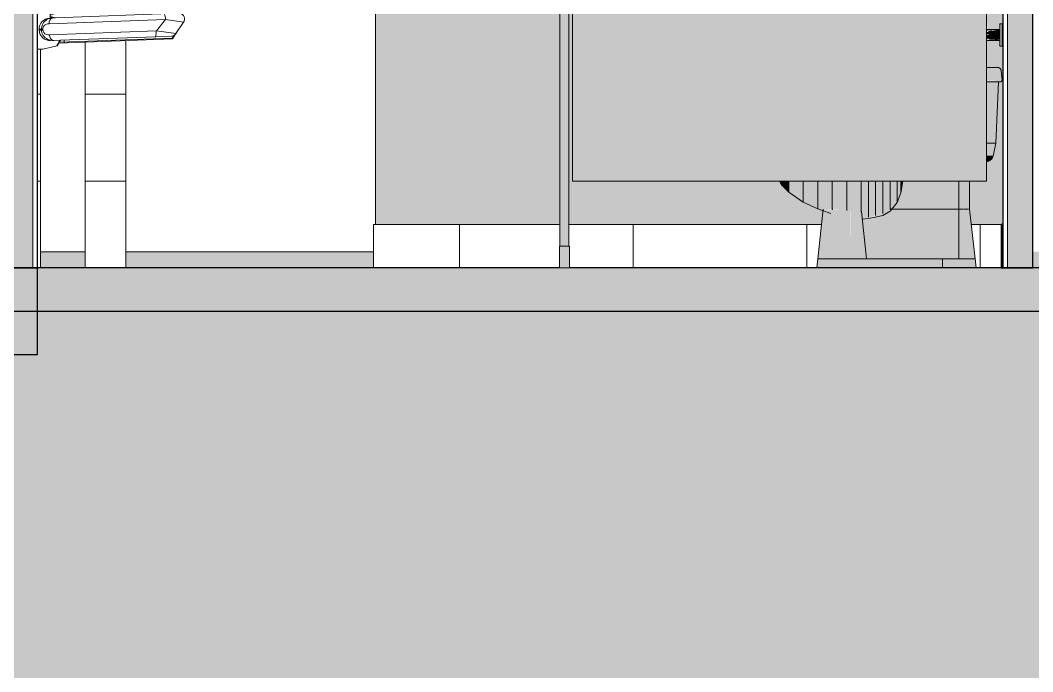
# Model space of a CAD drawing. Header units: inches. Extents: x -23445 to -32, y -314 to 853.
# Drawn here: x -18203.3 to -18063.3, y -55.9 to 34.3 of the extents above; entities that cross this region are included whole.
import ezdxf

# ---------------------------------------------------------------- set-up
doc = ezdxf.new("R2010")
doc.units = ezdxf.units.IN
doc.header["$MEASUREMENT"] = 0
doc.linetypes.add('Grid Line 1_2_', pattern=[0.875, 0.5, -0.125, 0.125, -0.125])
for name, color, linetype, lineweight in [('A-FLOR', 192, 'Continuous', 9), ('A-FLOR-LEVL', 51, 'Continuous', 9), ('A-FLOR-PATT', 8, 'Continuous', 25), ('A-GLAZ-CWMG', 51, 'Continuous', 9), ('A-WALL', 113, 'Continuous', 9), ('A-WALL-PATT', 111, 'Continuous', 25), ('C-TOPO', 7, 'Continuous', 9), ('I-WALL', 2, 'Continuous', 9), ('P-SANR-FIXT', 6, 'Continuous', 9), ('Q-SPCQ', 91, 'Continuous', 9)]:
    doc.layers.add(name, color=color, linetype=linetype, lineweight=lineweight)

# ---------------------------------------------------------------- blocks, each defined once
blk = doc.blocks.new('Toilet-Domestic-3D - Toilet-Domestic-3D-3240-Building Section - East_West looking South _ Fitness Center')
at = {"layer": 'P-SANR-FIXT'}
for points in [[(-25524.27, 27.29), (-25522.25, 27.29), (-25522.44, 27.62), (-25522.63, 27.72), (-25522.75, 27.75), (-25524.27, 27.67), (-25524.27, 27.37)], [(-25522.14, 26.02), (-25522.25, 27.29), (-25524.27, 27.29), (-25524.27, 26.02)], [(-25522.39, 25.75), (-25522.2, 25.83), (-25522.14, 26.02), (-25524.27, 25.95), (-25524.27, 25.75)], [(-25523, 17.25), (-25522.62, 25.75), (-25524.27, 25.75), (-25524.27, 17.25)], [(-25523.36, 15.49), (-25523, 17.25), (-25524.27, 17.25), (-25524.27, 15.49)], [(-25524.27, 14.76), (-25523.91, 14.84), (-25523.56, 15.11), (-25523.36, 15.49), (-25524.27, 15.49), (-25524.27, 14.8)], [(-25552.62, 11.51), (-25552.62, 12), (-25552.88, 12), (-25552.67, 11.61)], [(-25551.62, 10.57), (-25551.62, 12), (-25552.62, 12), (-25552.58, 11.48), (-25552.09, 11.01)], [(-25549.62, 9.17), (-25549.62, 12), (-25551.62, 12), (-25551.62, 10.57), (-25550.33, 9.67)], [(-25547.62, 8.25), (-25547.62, 12), (-25549.62, 12), (-25549.62, 9.17), (-25547.88, 8.37)], [(-25546.83, 7.94), (-25546.76, 7.96), (-25546.27, 8.03), (-25545.62, 8.13), (-25545.62, 12), (-25547.62, 12), (-25547.62, 8.25), (-25546.85, 7.95)], [(-25543.61, 7.97), (-25543.61, 12), (-25545.62, 12), (-25545.54, 8.12), (-25544.24, 8.08)], [(-25541.62, 7.83), (-25541.62, 12), (-25543.61, 12), (-25543.61, 7.97), (-25543.09, 7.96)], [(-25541.49, 6.99), (-25540.62, 7.07), (-25540.62, 12), (-25541.62, 12), (-25541.58, 7.83), (-25541.52, 7.2)], [(-25540.62, 7.07), (-25539.62, 7.26), (-25539.62, 12), (-25540.62, 12), (-25540.62, 7.32)], [(-25539.62, 7.22), (-25538.62, 7.52), (-25538.62, 12), (-25539.62, 12), (-25539.62, 7.26)], [(-25538.62, 7.49), (-25537.62, 8.08), (-25537.62, 12), (-25538.62, 12), (-25538.62, 7.52)], [(-25537.62, 8.05), (-25537.55, 8.12), (-25537.38, 8.14), (-25536.62, 9.09), (-25536.62, 12), (-25537.62, 12), (-25537.62, 8.07)], [(-25528.12, 8.12), (-25528.12, 12), (-25535.84, 12), (-25536.15, 10.31), (-25536.62, 9.04), (-25537.38, 8.12), (-25530.52, 8.12)], [(-25536.62, 9.09), (-25536.12, 10.47), (-25536.12, 12), (-25536.62, 12), (-25536.62, 9.51)], [(-25536.12, 10.47), (-25535.91, 12), (-25536.12, 12), (-25536.12, 10.93)], [(-25527.47, 8.12), (-25526.65, 8.12), (-25526.65, 12), (-25528.12, 12), (-25528.12, 8.12), (-25527.63, 8.12)], [(-25543.12, 1.25), (-25543.15, 7.97), (-25543.61, 7.97), (-25544.51, 8.1), (-25546.83, 7.96), (-25547.62, 1.25), (-25544.51, 1.25)], [(-25540.87, 1.25), (-25541.62, 7.83), (-25543.12, 7.97), (-25543.12, 1.25)], [(-25538.62, 1.25), (-25528.12, 1.25), (-25528.12, 8.12), (-25537.62, 8.05), (-25538.73, 7.46), (-25539.89, 7.16), (-25541.49, 6.99), (-25540.87, 1.25), (-25539.29, 1.25)], [(-25525.92, 1.25), (-25526.65, 8.12), (-25528.12, 8.08), (-25528.12, 1.25), (-25525.96, 1.25)], [(-25543.12, 0), (-25543.12, 1.25), (-25547.62, 1.25), (-25547.75, 0), (-25544.55, 0)], [(-25543.12, 0), (-25530.37, 0), (-25530.37, 1.25), (-25543.12, 1.25)], [(-25526.62, 0), (-25525.73, 0), (-25525.92, 1.25), (-25530.37, 1.25), (-25530.37, 0), (-25527.64, 0)]]:
    blk.add_hatch(color=50, dxfattribs=at).paths.add_polyline_path(points, flags=0)
at = {"layer": 'P-SANR-FIXT', "color": 7}
for p, q in [((-25522.75, 27.75), (-25524.27, 27.75)), ((-25522.14, 26.02), (-25522.25, 27.29)), ((-25524.27, 25.75), (-25522.39, 25.75)), ((-25523, 17.25), (-25522.62, 25.75)), ((-25524.27, 17.25), (-25523, 17.25)), ((-25523.36, 15.49), (-25523, 17.25)), ((-25524.27, 15.49), (-25523.36, 15.49)), ((-25552.9, 12), (-25552.62, 11.51)), ((-25552.62, 11.96), (-25552.62, 11.51)), ((-25552.62, 11.51), (-25551.62, 10.51)), ((-25551.62, 11.99), (-25551.62, 10.57)), ((-25549.62, 11.98), (-25549.62, 9.17)), ((-25547.62, 11.98), (-25547.62, 8.25)), ((-25545.62, 11.98), (-25545.62, 8.03)), ((-25543.61, 11.98), (-25543.61, 7.93)), ((-25541.62, 11.99), (-25541.62, 7.79)), ((-25540.62, 11.99), (-25540.62, 7.02)), ((-25539.62, 11.98), (-25539.62, 7.26)), ((-25538.62, 11.98), (-25538.62, 7.52)), ((-25537.62, 11.98), (-25537.62, 8.07)), ((-25536.62, 11.98), (-25536.62, 9.09)), ((-25535.84, 12), (-25536.12, 10.41)), ((-25536.12, 10.41), (-25535.84, 12)), ((-25536.12, 11.98), (-25536.12, 10.47)), ((-25528.12, 8.12), (-25528.12, 12)), ((-25528.12, 8.12), (-25528.12, 12)), ((-25526.62, 8.12), (-25526.62, 12)), ((-25551.62, 10.51), (-25549.62, 9.12)), ((-25536.12, 10.41), (-25536.62, 9.04)), ((-25536.62, 9.04), (-25536.12, 10.41)), ((-25549.62, 9.12), (-25547.62, 8.19)), ((-25537.62, 7.85), (-25536.62, 9.04)), ((-25536.62, 9.04), (-25537.38, 8.12)), ((-25547.62, 8.19), (-25545.81, 7.53)), ((-25546.87, 8.12), (-25547.62, 1.25)), ((-25545.53, 8.12), (-25545.63, 8.12)), ((-25540.87, 1.25), (-25541.58, 7.83)), ((-25540.62, 6.84), (-25539.62, 7.01)), ((-25539.62, 7.01), (-25538.62, 7.28)), ((-25538.62, 7.28), (-25537.62, 7.85)), ((-25528.12, 8.12), (-25537.58, 8.12)), ((-25537.38, 8.12), (-25528.12, 8.12)), ((-25528.12, 1.25), (-25528.12, 8.12)), ((-25527.47, 8.12), (-25528.12, 8.12)), ((-25528.12, 8.12), (-25528.12, 1.25)), ((-25527.21, 8.12), (-25527.37, 8.12)), ((-25526.94, 8.12), (-25527.21, 8.12)), ((-25526.82, 8.12), (-25526.92, 8.12)), ((-25526.62, 8.12), (-25526.74, 8.12)), ((-25525.87, 1.25), (-25526.62, 8.12)), ((-25541.47, 6.76), (-25540.62, 6.84)), ((-25547.62, 1.25), (-25547.75, 0)), ((-25547.4, 1.25), (-25547.62, 1.25)), ((-25547.62, 1.25), (-25547.4, 1.25)), ((-25546.76, 1.25), (-25547.4, 1.25)), ((-25547.4, 1.25), (-25546.76, 1.25)), ((-25545.76, 1.25), (-25546.76, 1.25)), ((-25546.76, 1.25), (-25545.76, 1.25)), ((-25544.51, 1.25), (-25545.76, 1.25)), ((-25545.76, 1.25), (-25544.51, 1.25)), ((-25543.12, 1.25), (-25544.51, 1.25)), ((-25544.51, 1.25), (-25543.12, 1.25)), ((-25530.37, 1.25), (-25543.12, 1.25)), ((-25543.12, 1.25), (-25540.87, 1.25)), ((-25530.37, 0), (-25530.37, 1.25)), ((-25530.37, 1.25), (-25525.92, 1.25)), ((-25530.37, 1.25), (-25530.37, 0)), ((-25525.92, 1.25), (-25525.87, 1.25)), ((-25525.73, 0), (-25525.87, 1.25))]:
    blk.add_line(p, q, dxfattribs=at)
for points, knots in [([(-25522.25, 27.29), (-25522.26, 27.33), (-25522.27, 27.4), (-25522.3, 27.46), (-25522.32, 27.5), (-25522.34, 27.53), (-25522.37, 27.57), (-25522.41, 27.62), (-25522.46, 27.66), (-25522.51, 27.69), (-25522.57, 27.72), (-25522.65, 27.74), (-25522.71, 27.75), (-25522.75, 27.75)], [-1, -1, -1, -1, -0.833333, -0.75, -0.708333, -0.666667, -0.583333, -0.5, -0.416667, -0.333333, -0.25, -0.166667, 0, 0, 0, 0]), ([(-25522.39, 25.75), (-25522.37, 25.75), (-25522.35, 25.75), (-25522.31, 25.76), (-25522.29, 25.77), (-25522.27, 25.78), (-25522.24, 25.8), (-25522.23, 25.81), (-25522.21, 25.82), (-25522.2, 25.83), (-25522.2, 25.84), (-25522.19, 25.85), (-25522.17, 25.87), (-25522.16, 25.9), (-25522.15, 25.93), (-25522.14, 25.97), (-25522.14, 26), (-25522.14, 26.02)], [-1, -1, -1, -1, -0.875, -0.8125, -0.75, -0.6875, -0.625, -0.5625, -0.53125, -0.5, -0.46875, -0.4375, -0.375, -0.3125, -0.25, -0.125, 0, 0, 0, 0]), ([(-25524.26, 14.75), (-25524.21, 14.76), (-25524.13, 14.77), (-25524.01, 14.8), (-25523.91, 14.84), (-25523.81, 14.89), (-25523.72, 14.96), (-25523.64, 15.03), (-25523.56, 15.11), (-25523.5, 15.19), (-25523.42, 15.32), (-25523.38, 15.42), (-25523.36, 15.49)], [-0.9498856, -0.9498856, -0.9498856, -0.9498856, -0.8333333, -0.75, -0.6666667, -0.5833333, -0.5, -0.4166667, -0.3333333, -0.25, -0.1666667, 0, 0, 0, 0])]:
    blk.add_open_spline(points, degree=3, knots=knots, dxfattribs=at)
blk = doc.blocks.new('Partition-Floor_Braced-Bradley_Corp-St_Stl-ADA-N_Stalls - ADA _optional_ _ n Standard Stalls-320692-Building Section - East_West looking South _ Fitness Center')
at = {"layer": 'Q-SPCQ'}
for color, points in [(252, [(-25582.02, 3), (-25582.02, 70), (-25583.27, 70), (-25583.27, 3), (-25582.41, 3)]), (252, [(-25574.38, 12), (-25524.27, 12), (-25524.27, 70), (-25581.52, 70), (-25581.52, 12)]), (9, [(-25582.41, 0), (-25581.95, 0), (-25581.95, 3), (-25583.33, 3), (-25583.33, 0), (-25582.87, 0)])]:
    blk.add_hatch(color=color, dxfattribs=at).paths.add_polyline_path(points, flags=0)
at = {"layer": 'Q-SPCQ', "color": 7}
for p, q in [((-25583.27, 3), (-25583.27, 70)), ((-25582.02, 70), (-25583.27, 70)), ((-25582.02, 70), (-25582.02, 3)), ((-25524.27, 70), (-25581.52, 70)), ((-25581.52, 70), (-25581.52, 12)), ((-25524.27, 12), (-25524.27, 70)), ((-25581.52, 12), (-25524.27, 12)), ((-25583.33, 3), (-25581.95, 3)), ((-25583.33, 0), (-25583.33, 3)), ((-25581.95, 0), (-25581.95, 3)), ((-25581.95, 0), (-25583.33, 0))]:
    blk.add_line(p, q, dxfattribs=at)
blk = doc.blocks.new('817_Grab_Bars - 8170-001240-V62-Building Section - East_West looking South _ Fitness Center')
at = {"layer": 'Q-SPCQ'}
h = blk.add_hatch(color=9, dxfattribs=at)
h.paths.add_polyline_path([(-25522.14, 30.69), (-25522.14, 30.83), (-25522.42, 30.79)], flags=0)
h.paths.add_polyline_path([(-25522.42, 30.9), (-25522.14, 30.9), (-25522.14, 33.6), (-25522.42, 33.6), (-25522.42, 31.18)], flags=0)
h.paths.add_polyline_path([(-25522.42, 33.67), (-25522.14, 33.71), (-25522.42, 33.81)], flags=0)
h = blk.add_hatch(color=9, dxfattribs=at)
h.paths.add_polyline_path([(-25523.52, 32.25), (-25523.14, 32.25), (-25523.14, 32.9), (-25523.5, 32.81), (-25523.62, 32.91), (-25523.95, 32.81), (-25523.96, 32.76), (-25524.16, 32.64), (-25524.27, 32.72), (-25524.27, 32.37), (-25523.91, 32.25), (-25523.56, 32.25)], flags=0)
h.paths.add_polyline_path([(-25524.22, 32.84), (-25523.96, 32.95), (-25524.22, 32.91)], flags=0)
for points in [[(-25523.48, 31.58), (-25523.14, 31.6), (-25523.14, 32.25), (-25524.27, 32.22), (-25524.27, 31.76), (-25524.03, 31.73), (-25523.85, 31.61)], [(-25522.42, 32.25), (-25522.42, 32.97), (-25523.14, 32.9), (-25523.14, 32.25)], [(-25523.14, 31.53), (-25522.42, 31.6), (-25522.42, 32.25), (-25523.14, 32.25), (-25523.14, 31.6)]]:
    blk.add_hatch(color=9, dxfattribs=at).paths.add_polyline_path(points, flags=0)
at = {"layer": 'Q-SPCQ', "color": 7}
for p, q in [((-25522.14, 33.81), (-25522.42, 33.81)), ((-25522.14, 33.81), (-25522.42, 33.81)), ((-25522.42, 30.69), (-25522.42, 33.81)), ((-25522.14, 33.81), (-25522.14, 30.69)), ((-25522.14, 33.6), (-25522.14, 33.81)), ((-25522.14, 33.81), (-25522.14, 33.6)), ((-25522.14, 33.6), (-25522.14, 33.81)), ((-25524.39, 33), (-25524.39, 33)), ((-25522.42, 33), (-25523.14, 33)), ((-25522.42, 33), (-25523.14, 33)), ((-25523.14, 31.5), (-25522.42, 31.5)), ((-25523.14, 31.5), (-25522.42, 31.5)), ((-25522.42, 30.9), (-25522.42, 30.69)), ((-25522.42, 30.69), (-25522.42, 30.9)), ((-25522.42, 30.9), (-25522.42, 30.69)), ((-25522.42, 30.69), (-25522.14, 30.69)), ((-25522.42, 30.69), (-25522.14, 30.69))]:
    blk.add_line(p, q, dxfattribs=at)
at = {"layer": 'Q-SPCQ', "color": 7, "flags": 128}
for points in [[(-25523.14, 33), (-25523.19, 33), (-25523.24, 33), (-25523.29, 33), (-25523.34, 33), (-25523.39, 33), (-25523.44, 33), (-25523.49, 33), (-25523.53, 33), (-25523.58, 33), (-25523.63, 33), (-25523.67, 33), (-25523.72, 33), (-25523.76, 33), (-25523.8, 33), (-25523.85, 33), (-25523.89, 33), (-25523.93, 33), (-25523.96, 33), (-25524, 33), (-25524.04, 33), (-25524.07, 33), (-25524.1, 33), (-25524.13, 33), (-25524.16, 33), (-25524.19, 33), (-25524.22, 33), (-25524.24, 33), (-25524.27, 33)], [(-25524.27, 33), (-25524.25, 33), (-25524.22, 33), (-25524.2, 33), (-25524.17, 33), (-25524.14, 33), (-25524.11, 33), (-25524.08, 33), (-25524.05, 33), (-25524.01, 33), (-25523.97, 33), (-25523.94, 33), (-25523.9, 33), (-25523.86, 33), (-25523.82, 33), (-25523.77, 33), (-25523.73, 33), (-25523.68, 33), (-25523.64, 33), (-25523.59, 33), (-25523.55, 33), (-25523.5, 33), (-25523.45, 33), (-25523.4, 33), (-25523.35, 33), (-25523.3, 33), (-25523.25, 33), (-25523.2, 33), (-25523.15, 33), (-25523.14, 33)], [(-25524.27, 31.5), (-25524.25, 31.5), (-25524.22, 31.5), (-25524.2, 31.5), (-25524.17, 31.5), (-25524.14, 31.5), (-25524.11, 31.5), (-25524.08, 31.5), (-25524.05, 31.5), (-25524.01, 31.5), (-25523.97, 31.5), (-25523.94, 31.5), (-25523.9, 31.5), (-25523.86, 31.5), (-25523.82, 31.5), (-25523.77, 31.5), (-25523.73, 31.5), (-25523.68, 31.5), (-25523.64, 31.5), (-25523.59, 31.5), (-25523.55, 31.5), (-25523.5, 31.5), (-25523.45, 31.5), (-25523.4, 31.5), (-25523.35, 31.5), (-25523.3, 31.5), (-25523.25, 31.5), (-25523.2, 31.5), (-25523.15, 31.5), (-25523.14, 31.5)], [(-25523.14, 31.5), (-25523.19, 31.5), (-25523.24, 31.5), (-25523.29, 31.5), (-25523.34, 31.5), (-25523.39, 31.5), (-25523.44, 31.5), (-25523.49, 31.5), (-25523.53, 31.5), (-25523.58, 31.5), (-25523.63, 31.5), (-25523.67, 31.5), (-25523.72, 31.5), (-25523.76, 31.5), (-25523.8, 31.5), (-25523.85, 31.5), (-25523.89, 31.5), (-25523.93, 31.5), (-25523.96, 31.5), (-25524, 31.5), (-25524.04, 31.5), (-25524.07, 31.5), (-25524.1, 31.5), (-25524.13, 31.5), (-25524.16, 31.5), (-25524.19, 31.5), (-25524.22, 31.5), (-25524.24, 31.5), (-25524.27, 31.5)]]:
    blk.add_lwpolyline(points, dxfattribs=at)
blk = doc.blocks.new('Change_Table-Flip_Down-Frost_Products_LTD_-1125 - Polyethylene-White-V65-Building Section - East_West looking South _ Fitness Center')
at = {"layer": 'Q-SPCQ', "color": 130, "lineweight": 13}
for p, q in [((-25655.52, 49.8), (-25653.72, 49.8)), ((-25653.72, 35.01), (-25653.72, 49.8)), ((-25653.72, 49.8), (-25652.02, 49.18)), ((-25652.02, 49.18), (-25652.02, 35.63)), ((-25655.52, 48.84), (-25653.72, 48.84)), ((-25653.77, 48.24), (-25655.52, 48.24)), ((-25653.77, 48.84), (-25653.77, 34.67)), ((-25653.72, 48.84), (-25652.02, 48.38)), ((-25653.77, 41.18), (-25652.02, 41.18)), ((-25653.72, 35.01), (-25653.77, 35.01)), ((-25653.77, 35.01), (-25653.77, 34.77)), ((-25652.02, 35.63), (-25653.72, 35.01)), ((-25653.02, 34.62), (-25635.99, 35.25)), ((-25653.89, 33.78), (-25637.81, 34.38)), ((-25653.02, 34.62), (-25653.4, 34.6)), ((-25639.06, 32.81), (-25637.81, 34.38)), ((-25635.29, 34), (-25636.35, 32.44)), ((-25654.76, 33.05), (-25655.27, 33.03)), ((-25655.27, 33.03), (-25655.26, 32.91)), ((-25655.26, 32.91), (-25654.75, 32.93)), ((-25654.97, 33.04), (-25654.96, 32.92)), ((-25639.06, 32.81), (-25653.83, 32.26)), ((-25636.35, 32.44), (-25636.83, 31.71)), ((-25639.15, 32), (-25653.69, 31.46)), ((-25652.41, 31.51), (-25652.89, 30.7)), ((-25652.78, 30.73), (-25652.3, 31.51)), ((-25652.54, 31.13), (-25652.78, 30.73)), ((-25636.83, 31.71), (-25652.54, 31.13)), ((-25636.89, 31.81), (-25652.47, 31.23)), ((-25651.82, 31.53), (-25651.81, 31.16)), ((-25639.15, 32), (-25636.98, 32.08)), ((-25636.65, 32.17), (-25636.89, 31.81)), ((-25636.89, 31.81), (-25636.83, 31.71)), ((-25654.77, 30.26), (-25655.52, 30.26)), ((-25652.78, 30.73), (-25654.77, 30.26))]:
    blk.add_line(p, q, dxfattribs=at)
for centre, radius, start, end in [((-25639.27, 34.45), 1.47, 357.3665, 29.6833), ((-25635.96, 34.45), 0.8, 78.1281, 92.1189), ((-25635.96, 34.45), 0.8, 326.0915, 78.1158), ((-25653.4, 33.04), 1.56, 89.6963, 275.177), ((-25653.99, 33.02), 0.773, 82.7114, 281.5263), ((-25653.21, 33.93), 0.697, 105.7593, 192.2907), ((-25653.77, 32.96), 1.81, 65.8288, 90), ((-25653.77, 32.96), 1.71, 73.7265, 90), ((-25639.71, 13.19), 21.27, 78.0183, 84.8629), ((-25653.08, 32.2), 0.755, 175.8122, 254.1878), ((-25641.82, 32.71), 2.75, 345.1576, 2.0429), ((-25641.54, 4.46), 28.45, 79.4736, 84.9967), ((-25637.01, 32.88), 0.8, 272.1189, 326.0915)]:
    blk.add_arc(centre, radius, start, end, dxfattribs=at)
for centre, start_param, end_param in [((-25653.75, 33.09), 1.570796, 3.141593), ((-25653.74, 32.96), 3.141593, 4.712389)]:
    blk.add_ellipse(centre, major_axis=(1.52, 0.06), ratio=0.984808, start_param=start_param, end_param=end_param, dxfattribs=at)
blk = doc.blocks.new('Locker Rooms and Restrooms_rvt-2-Building Section - East_West looking South _ Fitness Center')
at = {"layer": 'A-FLOR'}
blk.add_hatch(color=9, dxfattribs=at).paths.add_polyline_path([(-25737.27, -12), (-25655.52, -12), (-25655.52, 0), (-25737.27, 0), (-25737.27, -1.68)], flags=0)
at = {"layer": 'A-WALL-PATT', "lineweight": 9}
h = blk.add_hatch(dxfattribs=at)
h.set_pattern_fill('FP_11', style=0, pattern_type=2)
h.set_pattern_definition([(0, (-33544.221, 67.247), (61.44, 15.36), [2.534, -43.546, 2.534, -43.546, -245.76]), (0, (-33544.221, 67.247), (61.44, 15.36), [-92.16, 2.534, -89.626, 2.534, -43.546, -107.52]), (0, (-33544.221, 67.247), (61.44, 15.36), [-230.4, 2.534, -28.186, 2.534, -74.266]), (120, (-33521.181, 74.927), (-44.02215, 45.5286), [2.534, -43.546, 2.534, -43.546, -245.76]), (120, (-33521.181, 74.927), (-44.02215, 45.5286), [-92.16, 2.534, -89.626, 2.534, -43.546, -107.52]), (120, (-33521.181, 74.927), (-44.02215, 45.5286), [-230.4, 2.534, -28.186, 2.534, -74.266]), (240, (-33513.501, 105.647), (-17.41785, -60.8886), [2.534, -43.546, 2.534, -43.546, -245.76]), (240, (-33513.501, 105.647), (-17.41785, -60.8886), [-92.16, 2.534, -89.626, 2.534, -43.546, -107.52]), (240, (-33513.501, 105.647), (-17.41785, -60.8886), [-230.4, 2.534, -28.186, 2.534, -74.266])])
h.paths.add_polyline_path([(-25655.52, 0), (-25655.52, 96), (-25656.14, 96), (-25656.14, 0)], flags=0)
h = blk.add_hatch(dxfattribs=at)
h.set_pattern_fill('FP_22', color=27, style=0, pattern_type=2)
h.set_pattern_definition([(0, (-33109.688, 12), (-48, 24), [48, 0, 0, 0]), (90, (-33085.69, 0), (-48, 3e-15), [12, -12]), (90, (-33097.69, 12), (-48, 3e-15), [12, -12]), (90, (-33073.69, 12), (-48, 3e-15), [12, -12]), (0, (-33109.688, 24), (-48, 24), [48, 0, 0, 0]), (90, (-33061.69, 0), (-48, 3e-15), [12, -12])])
h.paths.add_polyline_path([(-25655.08, 0), (-25655.08, 30.26), (-25655.52, 30.26), (-25655.52, 0)], flags=0)
h.paths.add_polyline_path([(-25655.08, 49.8), (-25655.08, 96), (-25655.52, 96), (-25655.52, 49.8)], flags=0)
h = blk.add_hatch(dxfattribs=at)
h.set_pattern_fill('FP_25', color=27, style=0, pattern_type=2)
h.set_pattern_definition([(0, (-33100.688, 12), (-48, 24), [48, 0, 0, 0]), (90, (-33076.69, 0), (-48, 3e-15), [12, -12]), (90, (-33088.69, 12), (-48, 3e-15), [12, -12]), (90, (-33064.69, 12), (-48, 3e-15), [12, -12]), (0, (-33100.688, 24), (-48, 24), [48, 0, 0, 0]), (90, (-33052.69, 0), (-48, 3e-15), [12, -12])])
h.paths.add_polyline_path([(-25643.27, 0), (-25643.27, 31.47), (-25648.89, 31.27), (-25648.89, 0), (-25644.57, 0)], flags=0)
h.paths.add_polyline_path([(-25648.89, 34.77), (-25643.27, 34.98), (-25643.27, 96), (-25648.89, 96), (-25648.89, 35.25)], flags=0)
h = blk.add_hatch(dxfattribs=at)
h.set_pattern_fill('FP_28', color=27, style=0, pattern_type=2)
h.set_pattern_definition([(0, (-32974.563, 12), (-48, 24), [48, 0, 0, 0]), (90, (-32950.563, 0), (-48, 3e-15), [12, -12]), (90, (-32962.563, 12), (-48, 3e-15), [12, -12]), (90, (-32938.563, 12), (-48, 3e-15), [12, -12]), (0, (-32974.563, 24), (-48, 24), [48, 0, 0, 0]), (90, (-32926.563, 0), (-48, 3e-15), [12, -12])])
h.paths.add_polyline_path([(-25609.02, 0), (-25583.33, 0), (-25583.33, 6), (-25609.02, 6)], flags=0)
h.paths.add_polyline_path([(-25581.95, 0), (-25547.75, 0), (-25547.06, 6), (-25582.02, 6), (-25581.95, 3)], flags=0)
h.paths.add_polyline_path([(-25522.27, 0), (-25522.27, 6), (-25526.4, 6), (-25525.73, 0)], flags=0)
at = {"layer": 'I-WALL'}
for color, points in [(9, [(-25517.89, 0), (-25517.89, 153.11), (-25521.39, 153.11), (-25521.39, 0)]), (135, [(-25522.02, 0), (-25522.02, 6), (-25522.27, 6), (-25522.27, 0)])]:
    blk.add_hatch(color=color, dxfattribs=at).paths.add_polyline_path(points, flags=0)
at = {"layer": 'I-WALL', "lineweight": 5}
for color, points in [(254, [(-25656.14, 0), (-25656.14, 96), (-25659.64, 96), (-25659.64, 0)]), (90, [(-25608.77, 6), (-25608.14, 6), (-25608.14, 96), (-25608.77, 96), (-25608.77, 37.39)])]:
    blk.add_hatch(color=color, dxfattribs=at).paths.add_polyline_path(points, flags=0)
at = {"layer": 'I-WALL'}
h = blk.add_hatch(color=50, dxfattribs=at)
h.paths.add_polyline_path([(-25608.14, 6), (-25583.27, 6), (-25583.26, 70), (-25582.02, 70), (-25582.02, 6), (-25547.06, 6), (-25546.83, 7.94), (-25548.67, 8.74), (-25549.62, 9.17), (-25552.05, 10.97), (-25552.73, 11.72), (-25552.88, 12), (-25581.52, 12), (-25581.52, 70), (-25524.27, 70), (-25524.19, 32.75), (-25524.12, 32.66), (-25523.6, 32.9), (-25523.46, 32.88), (-25522.42, 32.97), (-25522.42, 33.6), (-25522.14, 33.6), (-25522.14, 30.9), (-25522.42, 30.9), (-25522.42, 31.53), (-25523.85, 31.61), (-25524.19, 31.75), (-25524.27, 31.72), (-25524.27, 27.75), (-25522.51, 27.69), (-25522.29, 27.4), (-25522.25, 27.29), (-25522.2, 25.83), (-25522.39, 25.75), (-25522.62, 25.75), (-25523, 17.25), (-25523.46, 15.3), (-25523.56, 15.11), (-25523.91, 14.84), (-25524.27, 14.75), (-25524.27, 12), (-25526.65, 12), (-25526.61, 8.08), (-25526.36, 6), (-25522.02, 6), (-25522.02, 96), (-25608.14, 96), (-25608.14, 37.39)], flags=0)
h.paths.add_polyline_path([(-25537.38, 8.13), (-25536.59, 9.13), (-25536.1, 10.5), (-25536.17, 10.31), (-25536.66, 9.04), (-25537.39, 8.13)], flags=0)
h.paths.add_polyline_path([(-25522.14, 30.69), (-25522.42, 30.79), (-25522.14, 30.83)], flags=0)
h.paths.add_polyline_path([(-25524.22, 32.84), (-25524.22, 32.95), (-25524.04, 32.9)], flags=0)
h.paths.add_polyline_path([(-25522.42, 33.67), (-25522.42, 33.81), (-25522.14, 33.71)], flags=0)
at = {"layer": 'A-FLOR', "color": 250, "lineweight": 25}
for p, q in [((-25655.52, 0), (-25725.27, 0)), ((-25655.52, -12), (-25655.52, 0)), ((-25737.27, -12), (-25655.52, -12))]:
    blk.add_line(p, q, dxfattribs=at)
at = {"layer": 'A-WALL', "color": 7}
for p, q in [((-25521.39, 0), (-25521.39, 153.11)), ((-25656.14, 0), (-25656.14, 96))]:
    blk.add_line(p, q, dxfattribs=at)
at = {"layer": 'I-WALL', "color": 250, "lineweight": 25}
for p, q in [((-25522.02, 153.11), (-25522.02, 0)), ((-25517.89, 0), (-25517.89, 153.11)), ((-25655.52, 0), (-25655.52, 96)), ((-25522.02, 6), (-25522.27, 6)), ((-25522.27, 6), (-25522.27, 0)), ((-25522.02, 0), (-25522.02, 6)), ((-25660.27, 0), (-25655.52, 0)), ((-25522.27, 0), (-25522.02, 0)), ((-25522.02, 0), (-25517.89, 0))]:
    blk.add_line(p, q, dxfattribs=at)
at = {"layer": 'I-WALL', "color": 7}
for p, q in [((-25608.77, 6), (-25608.77, 96)), ((-25648.89, 0), (-25648.89, 31.27)), ((-25643.27, 31.47), (-25643.27, 0)), ((-25655.08, 30.26), (-25655.08, 0)), ((-25583.27, 6), (-25609.02, 6)), ((-25609.02, 6), (-25609.02, 0)), ((-25547.06, 6), (-25582.02, 6)), ((-25522.27, 6), (-25526.4, 6))]:
    blk.add_line(p, q, dxfattribs=at)
at = {"lineweight": 9}
for name in ['Partition-Floor_Braced-Bradley_Corp-St_Stl-ADA-N_Stalls - ADA _optional_ _ n Standard Stalls-320692-Building Section - East_West looking South _ Fitness Center', 'Change_Table-Flip_Down-Frost_Products_LTD_-1125 - Polyethylene-White-V65-Building Section - East_West looking South _ Fitness Center', '817_Grab_Bars - 8170-001240-V62-Building Section - East_West looking South _ Fitness Center', 'Toilet-Domestic-3D - Toilet-Domestic-3D-3240-Building Section - East_West looking South _ Fitness Center']:
    blk.add_blockref(name, (0, 0), dxfattribs=at)
blk = doc.blocks.new('Struct_Xcel_Sports Complex_rvt-2-Building Section - East_West looking South _ Fitness Center')
at = {"layer": 'A-FLOR-PATT', "lineweight": 9}
h = blk.add_hatch(dxfattribs=at)
h.set_pattern_fill('FP_31', style=0, pattern_type=2)
h.set_pattern_definition([(50, (-33544.22, 67.247), (55.0854, -4.81984), [5.76, -63.36]), (355, (-33544.22, 67.247), (-10.6557, 57.76853), [4.608, -50.688]), (100.451, (-33539.63, 66.846), (44.42947, 52.94866), [4.895, -53.848]), (46.184, (-33544.22, 82.61), (81.96444, -12.71212), [8.64, -95.04]), (96.636, (-33537.39, 81.55), (71.7815, 74.8124), [7.343, -80.772]), (351.184, (-33544.22, 82.61), (71.78195, 74.81243), [6.912, -76.032]), (21, (-33536.54, 78.767), (45.84207, -30.92146), [5.76, -63.36]), (326, (-33536.54, 78.767), (18.68706, 55.69148), [4.608, -50.688]), (71.451, (-33532.72, 76.19), (64.5289, 24.7701), [4.895, -53.848]), (37.5, (-33544.221, 67.247), (0.933895, 25.566816), [2.534, -47.539, 2.534, -48.922, -50.88]), (37.5, (-33544.221, 67.247), (0.933895, 25.566816), [-101.53, 2.534, -48.346]), (7.5, (-33544.22, 67.247), (20.20404, 30.2913), [2.534, -26.803, 2.534, -46.387, -19.392]), (7.5, (-33544.22, 67.247), (20.20404, 30.2913), [-78.259, 2.534, -16.858]), (327.5, (-33561.348, 67.247), (40.997785, -1.732403), [2.534, -16.666, 2.534, -57.37, -79.488]), (327.5, (-33561.348, 67.247), (40.997785, -1.732403), [-79.104, 2.534, -76.954]), (317.5, (-33569.028, 67.247), (44.78888, 7.68784), [2.534, -22.426, 2.534, -37.248, -56.448]), (317.5, (-33569.028, 67.247), (44.78888, 7.68784), [-64.742, 2.534, -53.914])])
h.paths.add_polyline_path([(-25189.87, -6.32), (-25174.52, -6), (-22066.14, -6), (-22066.14, 0), (-25174.52, 0), (-25189.87, -0.32), (-25287.67, -0.32), (-25303.02, 0), (-26272.89, 0), (-26272.89, -6), (-25303.02, -6), (-25287.67, -6.32), (-25241, -6.32)], flags=0)
at = {"layer": 'A-FLOR', "color": 250, "lineweight": 25}
for p, q in [((-25583.33, 0), (-25725.27, 0)), ((-25319.77, 0), (-25581.95, 0)), ((-26272.89, -6), (-25303.02, -6))]:
    blk.add_line(p, q, dxfattribs=at)
blk = doc.blocks.new('Rectangular Mullion - Profile_Polycarbonate_Lower-1272695-Building Section - East_West looking South _ Fitness Center')
at = {"layer": 'A-GLAZ-CWMG'}
h = blk.add_hatch(color=256, dxfattribs=at)
h.paths.add_polyline_path([(-25505.64, 0), (-25505.64, 2.24), (-25517.89, 2.24), (-25517.89, 0)], flags=0)
h.paths.add_polyline_path([(-25648.89, 0), (-25648.89, 2.24), (-25655.08, 2.24), (-25655.08, 0)], flags=0)
h.paths.add_polyline_path([(-25388.27, 0), (-25388.27, 2.24), (-25395.89, 2.24), (-25395.89, 0)], flags=0)
h.paths.add_polyline_path([(-25407.89, 0), (-25407.89, 2.24), (-25434.77, 2.24), (-25434.77, 0), (-25416.46, 0)], flags=0)
h.paths.add_polyline_path([(-25643.27, 0), (-25609.02, 0), (-25609.02, 2.24), (-25643.27, 2.24), (-25643.27, 0.36)], flags=0)
for p, q in [((-25648.89, 2.24), (-25655.08, 2.24)), ((-25609.02, 2.24), (-25643.27, 2.24))]:
    blk.add_line(p, q, dxfattribs=at)

msp = doc.modelspace()

# ---------------------------------------------------------------- hatches: boundary and pattern name
at = {"layer": 'C-TOPO'}
h = msp.add_hatch(dxfattribs=at)
h.set_pattern_fill('FP_12', color=256, style=0, pattern_type=2)
h.set_pattern_definition([(0, (-33544.22, 67.247), (48, 48), [48, -48]), (0, (-33544.22, 85.247), (48, 48), [48, -48]), (0, (-33544.22, 103.247), (48, 48), [48, -48]), (90, (-33538.22, 109.247), (-48, 48), [48, -48]), (90, (-33520.22, 109.247), (-48, 48), [48, -48]), (90, (-33502.22, 109.247), (-48, 48), [48, -48])])
h.paths.add_polyline_path([(-18909.36, -79.83), (-14603.53, -79.83), (-14603.53, -48), (-14616.53, -48), (-14616.53, -36), (-14611.53, -36), (-14611.53, -6), (-17719.9, -6), (-17735.76, -6.33), (-17833.05, -6.32), (-17852.53, -6), (-17852.53, -12), (-17933.65, -12), (-17933.65, -6), (-18200.9, -6), (-18200.9, -12), (-18282.65, -12), (-18282.65, -6), (-18818.28, -6), (-18818.28, -36), (-18815.28, -36), (-18815.28, -48), (-18833.28, -48), (-18833.28, -36), (-18832.28, -35.98), (-18832.28, 0), (-18909.36, 0), (-18909.36, -6.96)], flags=0)
h.paths.add_polyline_path([(-17786.39, -0.32), (-17735.26, -0.32), (-17719.9, 0), (-17848.4, 0), (-17833.05, -0.32)], flags=0)

# ---------------------------------------------------------------- linework, layer by layer
at = {"layer": 'A-FLOR-LEVL', "linetype": 'Grid Line 1_2_'}
msp.add_line((-19102.71, 0), (-13613.95, 0), dxfattribs=at)

# ---------------------------------------------------------------- block references
at = {"color": 90, "lineweight": 5}
for name in ['Locker Rooms and Restrooms_rvt-2-Building Section - East_West looking South _ Fitness Center', 'Struct_Xcel_Sports Complex_rvt-2-Building Section - East_West looking South _ Fitness Center']:
    msp.add_blockref(name, (7454.61, 0), dxfattribs=at)
at = {"layer": 'A-GLAZ-CWMG'}
msp.add_blockref('Rectangular Mullion - Profile_Polycarbonate_Lower-1272695-Building Section - East_West looking South _ Fitness Center', (7454.61, 0), dxfattribs=at)

doc.saveas('drawing.dxf')
